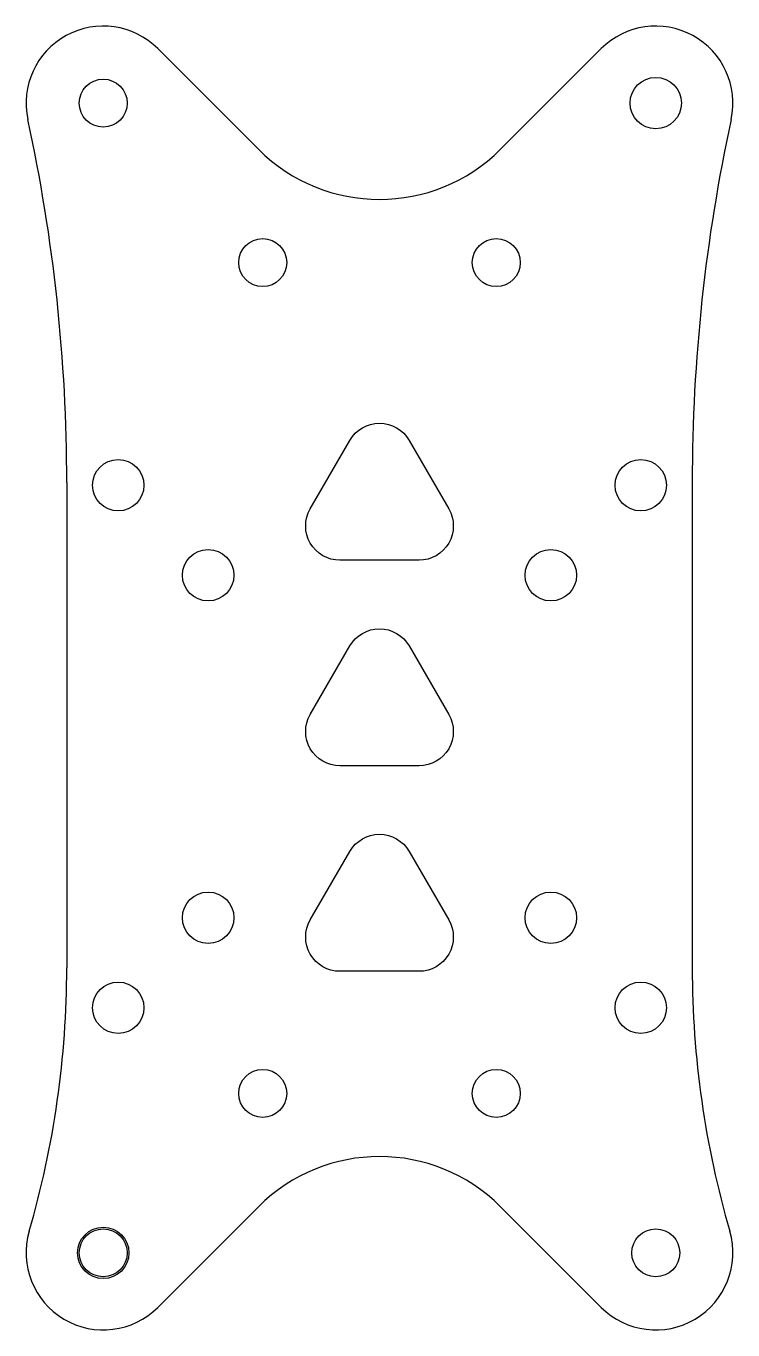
# Model space of a CAD drawing. Header units: millimetres. Extents: x -20.6 to 20.6, y -40.9 to 35.2.
import ezdxf

# ---------------------------------------------------------------- set-up
doc = ezdxf.new("R2010")
doc.units = ezdxf.units.MM
doc.layers.get('0').update_dxf_attribs({"lineweight": 25, "true_color": 0xffffff})

# ---------------------------------------------------------------- blocks, each defined once
blk = doc.blocks.new('triangle')
for p, q in [((-3, 4.041), (-7, 1.732)), ((0, -2.309), (0, 2.309)), ((-7, -1.732), (-3, -4.041))]:
    blk.add_line(p, q)
for centre, start, end in [((-2, 2.309), 360, 120), ((-6, 0), 120, 240), ((-2, -2.309), 240, 360)]:
    blk.add_arc(centre, 2, start, end)

msp = doc.modelspace()

# ---------------------------------------------------------------- linework, layer by layer
for p, q in [((-12.945, 33.871), (-7.071, 27.997)), ((12.945, 33.871), (7.071, 27.997)), ((-18.252, 8.538), (-18.252, -19.794)), ((18.252, 8.538), (18.252, -19.794)), ((-12.945, -39.618), (-7.071, -33.744)), ((12.945, -39.618), (7.071, -33.744))]:
    msp.add_line(p, q)
for centre, radius in [((-16.127, 30.689), 1.4), ((16.127, 30.689), 1.5), ((-6.818, 21.38), 1.4), ((6.818, 21.38), 1.4), ((-15.252, 8.379), 1.5), ((15.252, 8.379), 1.5), ((-10, 3.126), 1.5), ((10, 3.126), 1.5), ((-10, -16.874), 1.5), ((10, -16.874), 1.5), ((-15.252, -22.126), 1.5), ((15.252, -22.126), 1.5), ((-6.818, -27.127), 1.4), ((6.818, -27.127), 1.4), ((-16.127, -36.436), 1.5), ((-16.127, -36.436), 1.4), ((16.127, -36.436), 1.4)]:
    msp.add_circle(centre, radius)
for centre, radius, start, end in [((-16.127, 30.689), 4.5, 45, 192.23819), ((16.127, 30.689), 4.5, 347.76181, 135), ((-118.252, 8.538), 100, 360, 12.23819), ((118.252, 8.538), 100, 167.76181, 180), ((0, 35.068), 10, 225, 315), ((-73.252, -19.794), 55, 343.75776, 0), ((73.252, -19.794), 55, 180, 196.24224), ((0, -40.815), 10, 45, 135), ((-16.127, -36.436), 4.5, 163.75776, 315), ((16.127, -36.436), 4.5, 225, 16.24224)]:
    msp.add_arc(centre, radius, start, end)

# ---------------------------------------------------------------- block references
at = {"yscale": -1, "rotation": 270}
for p in [(0, 4), (0, -8), (0, -20)]:
    msp.add_blockref('triangle', p, dxfattribs=at)

doc.saveas('drawing.dxf')
